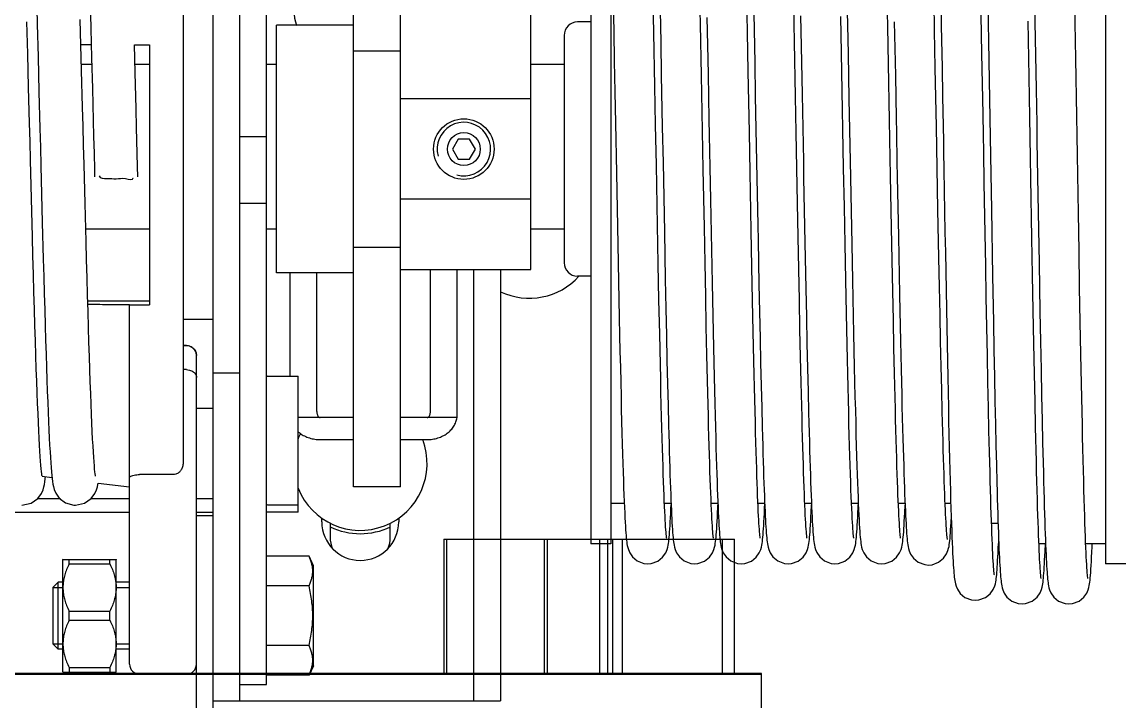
# Model space of a CAD drawing. Header units: millimetres. Extents: x 21899 to 38731, y -5425 to 3612.
# Drawn here: x 25015 to 25179.1, y -2794.7 to -2693.2 of the extents above; entities that cross this region are included whole.
import ezdxf

# ---------------------------------------------------------------- set-up
doc = ezdxf.new("R2010")
doc.units = ezdxf.units.MM

msp = doc.modelspace()

# ---------------------------------------------------------------- linework, layer by layer
at = {"color": 7, "linetype": 'Continuous'}
for p, q in [((25043.57, -2796.92), (25043.57, -2627.41)), ((25047.57, -2794.66), (25047.57, -2629.66)), ((25051.57, -2792.22), (25051.57, -2632.11)), ((25177.07, -2651.23), (25177.07, -2774.16)), ((25100.07, -2653.16), (25100.07, -2771.16)), ((25064.57, -2762.64), (25064.57, -2661.68)), ((25071.57, -2762.64), (25071.57, -2661.68)), ((25039.07, -2668.21), (25039.07, -2759.1)), ((25103.07, -2675.38), (25103.07, -2771.16)), ((25091.07, -2730.16), (25091.07, -2689.36)), ((25116.47, -2693.51), (25116.37, -2688.81)), ((25123.49, -2694.68), (25123.38, -2689.21)), ((25124.38, -2689.42), (25124.48, -2694.32)), ((25138.38, -2689.53), (25138.47, -2693.64)), ((25144.47, -2693.86), (25144.37, -2688.6)), ((25152.42, -2689.74), (25152.49, -2693.72)), ((25166.41, -2688.42), (25166.49, -2693.17)), ((25025.15, -2689.98), (25025.26, -2694.12)), ((25103.4, -2690.33), (25103.49, -2694.58)), ((25109.49, -2694.76), (25109.39, -2689.89)), ((25130.52, -2696.13), (25130.41, -2690.75)), ((25151.48, -2694.43), (25151.4, -2690.13)), ((25159.44, -2690.5), (25159.55, -2696.1)), ((25172.59, -2698.67), (25172.45, -2690.59)), ((25023.9, -2700.43), (25023.7, -2692.8)), ((25110.42, -2691.5), (25110.52, -2696.19)), ((25117.44, -2692.48), (25117.53, -2696.63)), ((25131.44, -2692.24), (25131.53, -2696.79)), ((25137.55, -2697.76), (25137.44, -2692.36)), ((25158.57, -2697.86), (25158.46, -2692.16)), ((25165.64, -2701.43), (25165.49, -2693.05)), ((25015.84, -2697.9), (25015.71, -2693.15)), ((25017.24, -2693.47), (25017.38, -2698.38)), ((25025.26, -2694.12), (25025.38, -2698.51)), ((25064.57, -2693.66), (25053.07, -2693.66)), ((25053.07, -2730.66), (25053.07, -2693.66)), ((25100.07, -2693.16), (25098.07, -2693.16)), ((25103.49, -2694.58), (25103.57, -2699)), ((25123.6, -2700.54), (25123.49, -2694.68)), ((25124.48, -2694.32), (25124.58, -2699.27)), ((25138.47, -2693.64), (25138.55, -2697.92)), ((25144.58, -2699.4), (25144.47, -2693.86)), ((25151.59, -2700), (25151.48, -2694.43)), ((25152.49, -2693.72), (25152.61, -2699.97)), ((25166.49, -2693.17), (25166.58, -2698.11)), ((25096.07, -2695.16), (25096.07, -2729.16)), ((25109.65, -2702.77), (25109.49, -2694.76)), ((25130.67, -2704.29), (25130.52, -2696.13)), ((25015.97, -2702.96), (25015.84, -2697.9)), ((25031.91, -2700.69), (25031.8, -2696.58)), ((25031.8, -2696.6), (25034.07, -2696.6)), ((25034.07, -2696.6), (25034.07, -2735.46)), ((25064.57, -2697.47), (25071.57, -2697.47)), ((25117.53, -2696.63), (25117.61, -2700.95)), ((25131.53, -2696.79), (25131.67, -2704)), ((25138.55, -2697.92), (25138.68, -2704.63)), ((25017.38, -2698.38), (25017.51, -2703.61)), ((25023.88, -2699.47), (25025.4, -2699.47)), ((25025.38, -2698.51), (25025.5, -2703.1)), ((25031.88, -2699.47), (25034.07, -2699.47)), ((25051.57, -2699.47), (25053.07, -2699.47)), ((25091.07, -2699.47), (25096.07, -2699.47)), ((25103.57, -2699), (25103.66, -2703.58)), ((25124.58, -2699.27), (25124.67, -2704.25)), ((25166.58, -2698.11), (25166.67, -2703.2)), ((25151.76, -2708.83), (25151.59, -2700)), ((25152.61, -2699.97), (25152.68, -2704.3)), ((25109.76, -2708.56), (25109.65, -2702.77)), ((25110.66, -2703.67), (25110.76, -2708.87)), ((25124.67, -2704.25), (25124.77, -2709.2)), ((25131.67, -2704), (25131.76, -2708.97)), ((25091.07, -2704.66), (25071.57, -2704.66)), ((25138.68, -2704.63), (25138.77, -2709.26)), ((25047.57, -2710.29), (25051.57, -2710.29)), ((25080.23, -2710.66), (25079.35, -2712.16)), ((25081.92, -2710.66), (25080.23, -2710.66)), ((25082.79, -2712.16), (25081.92, -2710.66)), ((25079.35, -2712.16), (25080.23, -2713.66)), ((25081.92, -2713.66), (25082.79, -2712.16)), ((25158.91, -2717.2), (25158.83, -2712.58)), ((25080.23, -2713.66), (25081.92, -2713.66)), ((25024.41, -2720.28), (25024.26, -2714.49)), ((25117.05, -2723.82), (25116.88, -2715.23)), ((25117.87, -2714.88), (25117.97, -2719.77)), ((25124.05, -2724.32), (25123.89, -2715.67)), ((25130.98, -2720.24), (25130.88, -2715.03)), ((25137.99, -2720.79), (25137.88, -2715.03)), ((25159.89, -2715.87), (25159.98, -2721.19)), ((25016.54, -2725.29), (25016.39, -2719.56)), ((25024.56, -2725.96), (25024.41, -2720.28)), ((25047.57, -2720.26), (25051.57, -2720.26)), ((25091.07, -2719.66), (25071.57, -2719.66)), ((25117.97, -2719.77), (25118.11, -2727.22)), ((25131.07, -2725.28), (25130.98, -2720.24)), ((25138.09, -2726.39), (25137.99, -2720.79)), ((25145.99, -2720.77), (25146.07, -2725.23)), ((25152.13, -2728.44), (25151.99, -2721.18)), ((25159.98, -2721.19), (25160.15, -2731.16)), ((25166.99, -2721.57), (25167.12, -2729.22)), ((25173.09, -2727.41), (25172.99, -2721.76)), ((25018.01, -2723.13), (25018.16, -2728.6)), ((25024.51, -2724.08), (25034.07, -2724.08)), ((25051.57, -2724.08), (25053.07, -2724.08)), ((25091.07, -2724.08), (25096.07, -2724.08)), ((25110.15, -2729.31), (25110.04, -2723.55)), ((25117.15, -2729.2), (25117.05, -2723.82)), ((25145.14, -2728.77), (25145.05, -2723.9)), ((25111.06, -2724.51), (25111.2, -2731.63)), ((25124.16, -2729.74), (25124.05, -2724.32)), ((25131.17, -2730.13), (25131.07, -2725.28)), ((25146.07, -2725.23), (25146.24, -2733.92)), ((25159.13, -2729.64), (25159.05, -2724.78)), ((25166.15, -2731.03), (25166.05, -2725.42)), ((25071.57, -2726.85), (25064.57, -2726.85)), ((25104.1, -2726.43), (25104.2, -2731.98)), ((25118.11, -2727.22), (25118.21, -2732.2)), ((25132.09, -2726.2), (25132.23, -2733.01)), ((25138.2, -2731.72), (25138.09, -2726.39)), ((25139.1, -2726.44), (25139.2, -2731.76)), ((25173.18, -2732.84), (25173.09, -2727.41)), ((25145.23, -2733.39), (25145.14, -2728.77)), ((25152.22, -2732.77), (25152.13, -2728.44)), ((25064.57, -2730.66), (25053.07, -2730.66)), ((25055.07, -2746.09), (25055.07, -2730.66)), ((25059.07, -2751.38), (25059.07, -2730.66)), ((25071.57, -2730.16), (25091.07, -2730.16)), ((25076.07, -2751.38), (25076.07, -2730.16)), ((25080.07, -2751.38), (25080.07, -2730.16)), ((25082.57, -2794.66), (25082.57, -2730.16)), ((25086.57, -2730.16), (25086.57, -2794.66)), ((25110.26, -2734.74), (25110.15, -2729.31)), ((25117.25, -2734.15), (25117.15, -2729.2)), ((25124.26, -2734.8), (25124.16, -2729.74)), ((25131.26, -2734.75), (25131.17, -2730.13)), ((25159.22, -2734.31), (25159.13, -2729.64)), ((25167.12, -2729.22), (25167.25, -2736.44)), ((25100.07, -2731.16), (25098.07, -2731.16)), ((25104.2, -2731.98), (25104.32, -2737.39)), ((25111.2, -2731.63), (25111.29, -2735.98)), ((25118.21, -2732.2), (25118.31, -2737.11)), ((25125.21, -2732.37), (25125.3, -2736.5)), ((25138.3, -2736.73), (25138.2, -2731.72)), ((25139.2, -2731.76), (25139.31, -2737.13)), ((25160.15, -2731.16), (25160.28, -2737.99)), ((25166.25, -2736.31), (25166.15, -2731.03)), ((25132.23, -2733.01), (25132.31, -2737.23)), ((25145.32, -2737.75), (25145.23, -2733.39)), ((25152.31, -2736.93), (25152.22, -2732.77)), ((25173.28, -2737.99), (25173.18, -2732.84)), ((25024.8, -2734.83), (25034.07, -2734.83)), ((25031.07, -2735.46), (25034.07, -2735.46)), ((25031.07, -2789.16), (25031.07, -2735.46)), ((25110.37, -2739.79), (25110.26, -2734.74)), ((25117.34, -2738.72), (25117.25, -2734.15)), ((25124.36, -2739.5), (25124.26, -2734.8)), ((25131.35, -2739.12), (25131.26, -2734.75)), ((25159.3, -2738.78), (25159.22, -2734.31)), ((25111.29, -2735.98), (25111.37, -2740.02)), ((25118.31, -2737.11), (25118.41, -2741.83)), ((25125.3, -2736.5), (25125.38, -2740.42)), ((25132.31, -2737.23), (25132.4, -2741.21)), ((25138.4, -2741.39), (25138.3, -2736.73)), ((25152.39, -2740.9), (25152.31, -2736.93)), ((25153.25, -2736.11), (25153.35, -2741.38)), ((25166.34, -2741.22), (25166.25, -2736.31)), ((25167.25, -2736.44), (25167.33, -2740.92)), ((25043.57, -2737.66), (25039.07, -2737.66)), ((25117.43, -2742.91), (25117.34, -2738.72)), ((25145.41, -2741.85), (25145.32, -2737.75)), ((25159.39, -2743.02), (25159.3, -2738.78)), ((25160.28, -2737.99), (25160.36, -2742.22)), ((25173.37, -2742.8), (25173.28, -2737.99)), ((25111.37, -2740.02), (25111.45, -2743.77)), ((25124.45, -2743.82), (25124.36, -2739.5)), ((25125.38, -2740.42), (25125.46, -2744.12)), ((25131.44, -2743.23), (25131.35, -2739.12)), ((25039.57, -2741.53), (25039.07, -2741.53)), ((25039.57, -2741.56), (25039.07, -2741.56)), ((25132.4, -2741.21), (25132.48, -2744.93)), ((25145.5, -2745.7), (25145.41, -2741.85)), ((25146.39, -2740.86), (25146.48, -2745.05)), ((25152.47, -2744.65), (25152.39, -2740.9)), ((25153.35, -2741.38), (25153.45, -2746.26)), ((25160.36, -2742.22), (25160.44, -2746.18)), ((25166.43, -2745.74), (25166.34, -2741.22)), ((25167.33, -2740.92), (25167.42, -2745.12)), ((25041.07, -2796.92), (25041.07, -2743.03)), ((25111.45, -2743.77), (25111.53, -2747.25)), ((25117.52, -2746.77), (25117.43, -2742.91)), ((25131.53, -2747.05), (25131.44, -2743.23)), ((25159.47, -2747.02), (25159.39, -2743.02)), ((25173.46, -2747.27), (25173.37, -2742.8)), ((25039.57, -2745.13), (25039.07, -2745.13)), ((25125.46, -2744.12), (25125.54, -2747.57)), ((25132.48, -2744.93), (25132.56, -2748.39)), ((25152.55, -2748.16), (25152.47, -2744.65)), ((25167.42, -2745.12), (25167.5, -2749.03)), ((25047.57, -2745.66), (25043.57, -2745.66)), ((25051.77, -2746.09), (25056.27, -2746.09)), ((25056.27, -2766.44), (25056.27, -2746.09)), ((25145.58, -2749.28), (25145.5, -2745.7)), ((25159.55, -2750.77), (25159.47, -2747.02)), ((25160.44, -2746.18), (25160.51, -2749.88)), ((25166.51, -2749.9), (25166.43, -2745.74)), ((25111.53, -2747.25), (25111.61, -2750.48)), ((25125.54, -2747.57), (25125.62, -2750.79)), ((25132.56, -2748.39), (25132.64, -2751.6)), ((25152.63, -2751.43), (25152.55, -2748.16)), ((25173.55, -2751.4), (25173.46, -2747.27)), ((25111.61, -2750.48), (25111.69, -2753.46)), ((25160.51, -2749.88), (25160.59, -2753.3)), ((25166.6, -2753.71), (25166.51, -2749.9)), ((25167.5, -2749.03), (25167.57, -2752.67)), ((25041.07, -2750.91), (25043.57, -2750.91)), ((25125.62, -2750.79), (25125.69, -2753.75)), ((25159.62, -2754.26), (25159.55, -2750.77)), ((25064.57, -2752.3), (25056.27, -2752.3)), ((25080.05, -2752.3), (25071.57, -2752.3)), ((25160.59, -2753.3), (25160.66, -2756.47)), ((25167.57, -2752.67), (25167.65, -2756.02)), ((25159.7, -2757.49), (25159.62, -2754.26)), ((25059.57, -2755.59), (25064.57, -2755.59)), ((25071.57, -2755.59), (25075.57, -2755.59)), ((25160.66, -2756.47), (25160.73, -2759.38)), ((25167.65, -2756.02), (25167.72, -2759.09)), ((25145.9, -2760.76), (25145.86, -2759.59)), ((25160.73, -2759.38), (25160.8, -2762.05)), ((25017.97, -2761.07), (25019.46, -2761.25)), ((25017.97, -2761.08), (25017.97, -2761.07)), ((25037.57, -2760.82), (25032.57, -2760.82)), ((25026.36, -2762.09), (25031.07, -2762.66)), ((25071.57, -2762.64), (25064.57, -2762.64)), ((25020.72, -2764.47), (25017.24, -2764.47)), ((25031.07, -2764.47), (25025.24, -2764.47)), ((25043.57, -2764.47), (25041.07, -2764.47)), ((25105.06, -2765.16), (25103.07, -2765.16)), ((25112.06, -2765.16), (25111.07, -2765.16)), ((25119.06, -2765.16), (25118.07, -2765.16)), ((25126.06, -2765.16), (25125.07, -2765.16)), ((25126.05, -2765.9), (25126.08, -2765.16)), ((25133.06, -2765.16), (25132.07, -2765.16)), ((25140.06, -2765.16), (25139.07, -2765.16)), ((25147.06, -2765.16), (25146.07, -2765.16)), ((25153.91, -2765.16), (25153.07, -2765.16)), ((25031.07, -2766.47), (23691.07, -2766.47)), ((25043.57, -2766.47), (25041.07, -2766.47)), ((25056.27, -2765.38), (25051.77, -2765.38)), ((25041.07, -2766.92), (25043.57, -2766.92)), ((25059.82, -2767.91), (25059.82, -2767.33)), ((25061.07, -2768.08), (25061.07, -2770.16)), ((25070.07, -2770.16), (25070.07, -2768.08)), ((25071.32, -2767.33), (25071.32, -2767.91)), ((25160.98, -2768.16), (25160.01, -2768.16)), ((25160.96, -2767.67), (25161.03, -2769.53)), ((25161.03, -2769.53), (25161.06, -2770.38)), ((25078.1, -2770.47), (25121.57, -2770.47)), ((25078.1, -2770.47), (25078.1, -2790.69)), ((25093.1, -2770.47), (25093.1, -2790.69)), ((25103.07, -2771.16), (25100.07, -2771.16)), ((25102.56, -2770.47), (25102.56, -2790.69)), ((25103.31, -2770.47), (25103.31, -2790.69)), ((25121.57, -2790.69), (25121.57, -2770.47)), ((25161.06, -2770.38), (25161.09, -2771.17)), ((25161.07, -2770.77), (25161.07, -2771.16)), ((25168.09, -2771.16), (25167.09, -2771.16)), ((25177.07, -2771.16), (25174.09, -2771.16)), ((25057.91, -2773.02), (25051.57, -2773.02)), ((25058.57, -2774.45), (25057.91, -2773.02)), ((25021.07, -2773.52), (25021.11, -2773.49)), ((25021.07, -2790.32), (25021.07, -2773.52)), ((25021.09, -2773.5), (25029.05, -2773.5)), ((25022.02, -2774.19), (25022.02, -2773.5)), ((25022.02, -2774.19), (25028.12, -2774.19)), ((25028.12, -2774.19), (25028.12, -2773.5)), ((25029.04, -2773.49), (25029.07, -2773.52)), ((25029.07, -2790.32), (25029.07, -2773.52)), ((25058.57, -2789.4), (25058.57, -2774.45)), ((25180.07, -2774.16), (25177.07, -2774.16)), ((25020.37, -2776.92), (25019.57, -2777.72)), ((25019.57, -2777.72), (25019.57, -2786.12)), ((25021.07, -2776.92), (25020.37, -2776.92)), ((25020.37, -2786.92), (25020.37, -2776.92)), ((25031.07, -2776.92), (25029.07, -2776.92)), ((25057.91, -2777.47), (25051.57, -2777.47)), ((25022.02, -2781.23), (25028.12, -2781.23)), ((25022.02, -2782.61), (25022.02, -2781.23)), ((25028.12, -2782.61), (25028.12, -2781.23)), ((25022.02, -2782.61), (25028.12, -2782.61)), ((25020.37, -2786.92), (25019.57, -2786.12)), ((25057.91, -2786.37), (25051.57, -2786.37)), ((25021.07, -2786.92), (25020.37, -2786.92)), ((25031.07, -2786.92), (25029.07, -2786.92)), ((25022.02, -2789.65), (25028.12, -2789.65)), ((25022.02, -2789.65), (25022.02, -2790.34)), ((25028.12, -2789.65), (25028.12, -2790.34)), ((25058.57, -2789.4), (25057.91, -2790.82)), ((25027.76, -2790.56), (22358.76, -2790.56)), ((25125.57, -2790.56), (25017.57, -2790.56)), ((25021.07, -2790.32), (25021.11, -2790.35)), ((25021.09, -2790.34), (25029.05, -2790.34)), ((25029.04, -2790.35), (25029.07, -2790.32)), ((25032.57, -2790.66), (25039.57, -2790.66)), ((25057.91, -2790.82), (25051.57, -2790.82)), ((25125.57, -2851.47), (25125.57, -2790.56)), ((25047.57, -2792.22), (25051.57, -2792.22)), ((25043.57, -2794.66), (25086.57, -2794.66))]:
    msp.add_line(p, q, dxfattribs=at)
at = {"color": 3, "linetype": 'Continuous'}
msp.add_line((25056.27, -2766.44), (25051.77, -2766.44), dxfattribs=at)
at = {"color": 9, "linetype": 'Continuous'}
for p, q in [((25078.47, -2770.47), (25078.47, -2790.69)), ((25093.54, -2770.47), (25093.54, -2790.69)), ((25101.38, -2770.47), (25101.38, -2790.69)), ((25104.75, -2770.47), (25104.75, -2790.69)), ((25119.75, -2790.69), (25119.75, -2770.47)), ((25027.76, -2790.69), (22358.76, -2790.69)), ((25125.57, -2790.69), (25017.57, -2790.69))]:
    msp.add_line(p, q, dxfattribs=at)
at = {"color": 2, "linetype": 'Continuous'}
for p, q in [((25019.57, -2777.72), (25021.07, -2777.72)), ((25029.07, -2777.72), (25031.07, -2777.72)), ((25019.57, -2786.12), (25021.07, -2786.12)), ((25029.07, -2786.12), (25031.07, -2786.12))]:
    msp.add_line(p, q, dxfattribs=at)
at = {"color": 7, "linetype": 'Continuous'}
for points in [[(25017.18, -2691.15), (25017.24, -2693.47)], [(25116.67, -2703.84), (25116.61, -2701.14), (25116.47, -2693.51)], [(25145.46, -2693.12), (25145.58, -2699.13), (25145.62, -2701.19)], [(25110.52, -2696.19), (25110.61, -2701.13), (25110.66, -2703.67)], [(25159.55, -2696.1), (25159.7, -2704.7), (25159.74, -2707.55), (25159.79, -2710.36), (25159.89, -2715.87)], [(25137.88, -2715.03), (25137.77, -2709.2), (25137.71, -2706.29), (25137.55, -2697.76)], [(25158.83, -2712.58), (25158.79, -2710.07), (25158.73, -2706.93), (25158.57, -2697.86)], [(25145.05, -2723.9), (25144.9, -2716.14), (25144.85, -2713.45), (25144.8, -2710.7), (25144.74, -2707.91), (25144.58, -2699.4)], [(25172.99, -2721.76), (25172.89, -2715.98), (25172.84, -2713.06), (25172.79, -2710.14), (25172.74, -2707.23), (25172.59, -2698.67)], [(25024.26, -2714.49), (25024.19, -2711.6), (25024.12, -2708.74), (25024.04, -2705.91), (25023.9, -2700.43)], [(25032.12, -2708.94), (25032.05, -2706.12), (25031.91, -2700.69)], [(25117.61, -2700.95), (25117.74, -2707.75), (25117.78, -2710.09), (25117.87, -2714.88)], [(25123.89, -2715.67), (25123.78, -2709.65), (25123.6, -2700.54)], [(25145.62, -2701.19), (25145.74, -2707.56), (25145.78, -2709.72)], [(25166.05, -2725.42), (25165.9, -2716.54), (25165.85, -2713.49), (25165.79, -2710.44), (25165.74, -2707.4), (25165.64, -2701.43)], [(25016.39, -2719.56), (25016.25, -2713.84), (25016.18, -2711.04), (25016.11, -2708.29), (25015.97, -2702.96)], [(25017.51, -2703.61), (25017.65, -2709.08), (25017.72, -2711.87), (25017.79, -2714.68), (25018.01, -2723.13)], [(25025.5, -2703.1), (25025.68, -2710.3), (25025.75, -2712.76), (25025.81, -2715.24), (25025.84, -2716.32)], [(25103.66, -2703.58), (25103.75, -2708.3), (25103.8, -2710.73), (25103.84, -2713.21), (25103.89, -2715.74), (25104.1, -2726.43)], [(25116.88, -2715.23), (25116.77, -2709.44), (25116.67, -2703.84)], [(25130.88, -2715.03), (25130.78, -2709.7), (25130.67, -2704.29)], [(25152.68, -2704.3), (25152.76, -2708.73), (25152.8, -2710.98), (25152.83, -2712.58)], [(25166.67, -2703.2), (25166.76, -2708.41), (25166.8, -2711.04), (25166.85, -2713.68), (25166.89, -2716.32), (25166.99, -2721.57)], [(25032.31, -2716.32), (25032.27, -2714.75), (25032.12, -2708.94)], [(25110.04, -2723.55), (25109.87, -2714.56), (25109.76, -2708.56)], [(25110.76, -2708.87), (25110.86, -2714.16), (25110.91, -2716.8), (25111.06, -2724.51)], [(25124.77, -2709.2), (25124.86, -2714.08), (25124.91, -2716.49), (25125.04, -2723.53)], [(25131.76, -2708.97), (25131.86, -2713.97), (25131.9, -2716.47), (25132.09, -2726.2)], [(25138.77, -2709.26), (25138.86, -2713.98), (25138.9, -2716.39), (25139.1, -2726.44)], [(25151.99, -2721.18), (25151.88, -2714.95), (25151.76, -2708.83)], [(25145.78, -2709.72), (25145.86, -2714.11), (25145.9, -2716.32), (25145.99, -2720.77)], [(25152.83, -2712.58), (25152.88, -2715.21), (25152.93, -2718.38), (25153.04, -2724.57)], [(25159.05, -2724.78), (25158.96, -2719.76), (25158.91, -2717.2)], [(25125.04, -2723.53), (25125.08, -2725.81), (25125.21, -2732.37)], [(25017.97, -2761.07), (25017.95, -2760.93), (25017.92, -2760.69), (25017.88, -2760.36), (25017.84, -2759.94), (25017.79, -2759.43), (25017.74, -2758.83), (25017.7, -2758.13), (25017.64, -2757.32), (25017.59, -2756.42), (25017.54, -2755.4), (25017.48, -2754.27), (25017.42, -2753.03), (25017.37, -2751.68), (25017.31, -2750.2), (25017.25, -2748.6), (25017.18, -2746.87), (25017.12, -2745.01), (25017.05, -2743), (25016.98, -2740.84), (25016.91, -2738.54), (25016.84, -2736.1), (25016.77, -2733.53), (25016.69, -2730.87), (25016.62, -2728.11), (25016.54, -2725.29)], [(25153.04, -2724.57), (25153.1, -2727.57), (25153.25, -2736.11)], [(25024.85, -2736.46), (25024.78, -2733.99), (25024.71, -2731.4), (25024.63, -2728.72), (25024.56, -2725.96)], [(25018.16, -2728.6), (25018.23, -2731.23), (25018.3, -2733.77), (25018.37, -2736.21), (25018.44, -2738.54), (25018.51, -2740.75), (25018.57, -2742.83), (25018.64, -2744.8), (25018.7, -2746.64), (25018.76, -2748.37), (25018.82, -2749.98), (25018.88, -2751.48), (25018.94, -2752.87), (25019, -2754.16), (25019.05, -2755.34), (25019.11, -2756.42), (25019.17, -2757.4), (25019.22, -2758.29), (25019.27, -2759.08), (25019.33, -2759.78)], [(25146.24, -2733.92), (25146.29, -2736.32), (25146.39, -2740.86)], [(25025.97, -2761.08), (25025.97, -2761.07), (25025.95, -2760.94), (25025.92, -2760.71), (25025.88, -2760.39), (25025.84, -2759.99), (25025.8, -2759.5), (25025.75, -2758.92), (25025.7, -2758.23), (25025.65, -2757.45), (25025.6, -2756.54), (25025.54, -2755.53), (25025.49, -2754.39), (25025.43, -2753.14), (25025.37, -2751.78), (25025.31, -2750.3), (25025.25, -2748.7), (25025.19, -2746.98), (25025.12, -2745.13), (25025.06, -2743.15), (25024.99, -2741.05), (25024.92, -2738.82), (25024.85, -2736.46)], [(25139.31, -2737.13), (25139.37, -2739.75), (25139.42, -2742.29), (25139.47, -2744.72), (25139.53, -2747.02), (25139.58, -2749.19), (25139.63, -2751.21), (25139.68, -2753.11), (25139.72, -2754.88), (25139.77, -2756.53), (25139.82, -2758.07), (25139.86, -2759.5), (25139.9, -2760.82), (25139.94, -2762.05), (25139.99, -2763.17), (25140.03, -2764.21), (25140.06, -2765.17), (25140.1, -2766.04), (25140.14, -2766.83), (25140.18, -2767.55), (25140.21, -2768.2), (25140.25, -2768.78), (25140.29, -2769.31), (25140.32, -2769.77), (25140.36, -2770.17), (25140.39, -2770.53)], [(25104.32, -2737.39), (25104.37, -2739.97), (25104.42, -2742.44), (25104.48, -2744.78), (25104.53, -2747), (25104.58, -2749.08), (25104.62, -2751.04), (25104.67, -2752.89), (25104.72, -2754.62), (25104.76, -2756.23), (25104.81, -2757.75), (25104.85, -2759.16), (25104.89, -2760.47), (25104.93, -2761.69), (25104.97, -2762.82), (25105.01, -2763.87), (25105.05, -2764.84), (25105.09, -2765.73), (25105.13, -2766.53), (25105.16, -2767.27), (25105.2, -2767.93), (25105.23, -2768.53), (25105.27, -2769.06), (25105.3, -2769.53), (25105.34, -2769.94), (25105.37, -2770.3), (25105.4, -2770.62)], [(25111.41, -2770.33), (25111.4, -2770.27), (25111.38, -2770.15), (25111.36, -2769.96), (25111.34, -2769.72), (25111.31, -2769.42), (25111.28, -2769.06), (25111.25, -2768.64), (25111.22, -2768.16), (25111.19, -2767.62), (25111.16, -2767.02), (25111.12, -2766.35), (25111.09, -2765.6), (25111.05, -2764.79), (25111.02, -2763.9), (25110.98, -2762.94), (25110.94, -2761.9), (25110.9, -2760.78), (25110.86, -2759.57), (25110.82, -2758.28), (25110.78, -2756.9), (25110.74, -2755.42), (25110.7, -2753.85), (25110.65, -2752.17), (25110.61, -2750.39), (25110.56, -2748.5), (25110.52, -2746.5), (25110.47, -2744.38), (25110.42, -2742.14), (25110.37, -2739.79)], [(25118.41, -2741.83), (25118.46, -2744.07), (25118.51, -2746.22), (25118.56, -2748.27), (25118.6, -2750.2), (25118.65, -2752.01), (25118.69, -2753.72), (25118.74, -2755.31), (25118.78, -2756.8), (25118.82, -2758.2), (25118.86, -2759.51), (25118.9, -2760.73), (25118.94, -2761.87), (25118.98, -2762.93), (25119.01, -2763.92), (25119.05, -2764.83), (25119.09, -2765.68), (25119.12, -2766.45), (25119.16, -2767.16), (25119.19, -2767.82), (25119.23, -2768.41), (25119.26, -2768.94), (25119.29, -2769.42), (25119.33, -2769.84), (25119.36, -2770.22), (25119.39, -2770.56)], [(25139.41, -2770.32), (25139.4, -2770.26), (25139.38, -2770.13), (25139.36, -2769.93), (25139.33, -2769.67), (25139.3, -2769.34), (25139.27, -2768.95), (25139.24, -2768.5), (25139.21, -2767.97), (25139.18, -2767.37), (25139.14, -2766.69), (25139.1, -2765.92), (25139.06, -2765.07), (25139.03, -2764.12), (25138.98, -2763.08), (25138.94, -2761.94), (25138.9, -2760.71), (25138.86, -2759.4), (25138.82, -2758), (25138.77, -2756.51), (25138.73, -2754.93), (25138.68, -2753.27), (25138.64, -2751.51), (25138.59, -2749.67), (25138.54, -2747.73), (25138.5, -2745.71), (25138.45, -2743.6), (25138.4, -2741.39)], [(25125.41, -2770.32), (25125.4, -2770.26), (25125.38, -2770.13), (25125.36, -2769.93), (25125.33, -2769.67), (25125.31, -2769.36), (25125.28, -2769), (25125.25, -2768.58), (25125.22, -2768.11), (25125.19, -2767.57), (25125.15, -2766.98), (25125.12, -2766.33), (25125.09, -2765.62), (25125.06, -2764.85), (25125.02, -2764.01), (25124.99, -2763.1), (25124.95, -2762.11), (25124.91, -2761.06), (25124.88, -2759.93), (25124.84, -2758.71), (25124.8, -2757.41), (25124.76, -2756.02), (25124.72, -2754.55), (25124.68, -2752.99), (25124.63, -2751.34), (25124.59, -2749.59), (25124.55, -2747.76), (25124.5, -2745.84), (25124.45, -2743.82)], [(25146.48, -2745.05), (25146.53, -2747), (25146.57, -2748.87), (25146.61, -2750.65), (25146.66, -2752.34), (25146.7, -2753.94), (25146.74, -2755.45), (25146.78, -2756.87), (25146.82, -2758.22), (25146.86, -2759.48), (25146.9, -2760.66), (25146.93, -2761.76), (25146.97, -2762.79), (25147, -2763.75), (25147.04, -2764.64), (25147.07, -2765.46), (25147.11, -2766.22), (25147.14, -2766.93), (25147.17, -2767.57), (25147.21, -2768.16), (25147.24, -2768.7), (25147.27, -2769.19), (25147.3, -2769.64), (25147.33, -2770.04), (25147.37, -2770.41), (25147.4, -2770.74), (25147.43, -2771.04), (25147.47, -2771.31), (25147.51, -2771.57), (25147.57, -2771.85), (25147.67, -2772.2), (25147.88, -2772.7), (25148.32, -2773.33), (25149.04, -2773.92), (25150.01, -2774.29), (25150.58, -2774.35)], [(25051.57, -2746.04), (25051.6, -2746.07), (25051.67, -2746.09), (25051.77, -2746.09)], [(25118.41, -2770.32), (25118.4, -2770.27), (25118.38, -2770.13), (25118.36, -2769.93), (25118.33, -2769.67), (25118.3, -2769.34), (25118.27, -2768.96), (25118.24, -2768.51), (25118.21, -2767.99), (25118.18, -2767.42), (25118.14, -2766.78), (25118.11, -2766.07), (25118.07, -2765.29), (25118.04, -2764.45), (25118, -2763.53), (25117.97, -2762.55), (25117.93, -2761.49), (25117.89, -2760.35), (25117.85, -2759.15), (25117.81, -2757.87), (25117.77, -2756.51), (25117.73, -2755.08), (25117.69, -2753.57), (25117.65, -2751.99), (25117.61, -2750.33), (25117.57, -2748.59), (25117.52, -2746.77)], [(25132.41, -2770.33), (25132.41, -2770.32), (25132.4, -2770.27), (25132.38, -2770.14), (25132.36, -2769.95), (25132.34, -2769.7), (25132.31, -2769.38), (25132.28, -2769), (25132.25, -2768.56), (25132.22, -2768.06), (25132.18, -2767.5), (25132.15, -2766.87), (25132.11, -2766.17), (25132.08, -2765.41), (25132.04, -2764.58), (25132.01, -2763.68), (25131.97, -2762.7), (25131.93, -2761.66), (25131.9, -2760.53), (25131.86, -2759.34), (25131.82, -2758.07), (25131.78, -2756.72), (25131.74, -2755.3), (25131.7, -2753.8), (25131.66, -2752.23), (25131.61, -2750.57), (25131.57, -2748.85), (25131.53, -2747.05)], [(25153.45, -2746.26), (25153.5, -2748.56), (25153.55, -2750.75), (25153.59, -2752.84), (25153.64, -2754.82), (25153.68, -2756.71), (25153.72, -2758.49), (25153.77, -2760.17), (25153.81, -2761.75)], [(25145.86, -2759.59), (25145.83, -2758.34), (25145.79, -2757.01), (25145.75, -2755.62), (25145.71, -2754.14), (25145.66, -2752.59), (25145.62, -2750.97), (25145.58, -2749.28)], [(25132.64, -2751.6), (25132.68, -2753.11), (25132.72, -2754.55), (25132.75, -2755.94), (25132.79, -2757.26), (25132.83, -2758.53), (25132.87, -2759.73), (25132.9, -2760.87), (25132.94, -2761.96), (25132.98, -2762.98), (25133.01, -2763.94), (25133.05, -2764.84), (25133.09, -2765.67), (25133.12, -2766.44), (25133.16, -2767.15), (25133.19, -2767.8), (25133.23, -2768.39), (25133.26, -2768.92), (25133.29, -2769.39), (25133.33, -2769.82), (25133.36, -2770.2), (25133.39, -2770.54)], [(25153.42, -2770.51), (25153.42, -2770.51), (25153.41, -2770.45), (25153.39, -2770.32), (25153.37, -2770.14), (25153.34, -2769.89), (25153.32, -2769.6), (25153.29, -2769.26), (25153.26, -2768.86), (25153.23, -2768.42), (25153.2, -2767.92), (25153.17, -2767.36), (25153.14, -2766.75), (25153.11, -2766.08), (25153.07, -2765.35), (25153.04, -2764.56), (25153.01, -2763.7), (25152.97, -2762.78), (25152.94, -2761.79), (25152.9, -2760.73), (25152.86, -2759.61), (25152.83, -2758.42), (25152.79, -2757.16), (25152.75, -2755.83), (25152.71, -2754.43), (25152.67, -2752.96), (25152.63, -2751.43)], [(25174.42, -2776.35), (25174.41, -2776.31), (25174.4, -2776.19), (25174.38, -2776.02), (25174.35, -2775.79), (25174.33, -2775.49), (25174.3, -2775.14), (25174.27, -2774.73), (25174.24, -2774.27), (25174.21, -2773.73), (25174.18, -2773.14), (25174.15, -2772.48), (25174.12, -2771.75), (25174.08, -2770.94), (25174.05, -2770.07), (25174.01, -2769.11), (25173.98, -2768.08), (25173.94, -2766.97), (25173.91, -2765.78), (25173.87, -2764.51), (25173.83, -2763.16), (25173.79, -2761.73), (25173.75, -2760.21), (25173.71, -2758.62), (25173.67, -2756.94), (25173.63, -2755.18), (25173.59, -2753.33), (25173.55, -2751.4)], [(25111.69, -2753.46), (25111.72, -2754.85), (25111.76, -2756.17), (25111.8, -2757.44), (25111.83, -2758.64), (25111.87, -2759.78), (25111.9, -2760.86), (25111.94, -2761.88), (25111.97, -2762.84), (25112.01, -2763.75), (25112.04, -2764.59), (25112.07, -2765.38), (25112.11, -2766.12), (25112.14, -2766.8), (25112.17, -2767.43), (25112.2, -2768.01), (25112.24, -2768.55), (25112.27, -2769.03), (25112.3, -2769.48), (25112.33, -2769.88), (25112.36, -2770.24), (25112.39, -2770.56)], [(25125.69, -2753.75), (25125.73, -2755.14), (25125.77, -2756.46), (25125.81, -2757.72), (25125.84, -2758.91), (25125.88, -2760.05), (25125.91, -2761.12), (25125.95, -2762.13), (25125.98, -2763.08), (25126.02, -2763.97), (25126.05, -2764.8), (25126.08, -2765.58), (25126.12, -2766.3), (25126.15, -2766.97), (25126.18, -2767.58), (25126.21, -2768.15), (25126.24, -2768.66), (25126.27, -2769.13), (25126.3, -2769.56), (25126.34, -2769.95), (25126.37, -2770.3), (25126.4, -2770.61)], [(25167.42, -2776.35), (25167.41, -2776.31), (25167.4, -2776.2), (25167.38, -2776.04), (25167.36, -2775.82), (25167.33, -2775.55), (25167.31, -2775.24), (25167.28, -2774.88), (25167.26, -2774.46), (25167.23, -2773.99), (25167.2, -2773.46), (25167.17, -2772.88), (25167.14, -2772.23), (25167.11, -2771.51), (25167.08, -2770.73), (25167.04, -2769.87), (25167.01, -2768.95), (25166.97, -2767.95), (25166.94, -2766.88), (25166.9, -2765.73), (25166.87, -2764.5), (25166.83, -2763.2), (25166.79, -2761.82), (25166.75, -2760.36), (25166.72, -2758.81), (25166.68, -2757.19), (25166.64, -2755.49), (25166.6, -2753.71)], [(25160.43, -2775.81), (25160.43, -2775.81), (25160.42, -2775.77), (25160.41, -2775.66), (25160.39, -2775.49), (25160.36, -2775.26), (25160.34, -2774.97), (25160.31, -2774.62), (25160.28, -2774.22), (25160.25, -2773.75), (25160.22, -2773.23), (25160.19, -2772.64), (25160.16, -2771.98), (25160.13, -2771.26), (25160.09, -2770.47), (25160.06, -2769.62), (25160.03, -2768.71), (25159.99, -2767.73), (25159.96, -2766.68), (25159.92, -2765.57), (25159.89, -2764.39), (25159.85, -2763.14), (25159.81, -2761.83), (25159.78, -2760.45), (25159.74, -2759), (25159.7, -2757.49)], [(25019.33, -2759.78), (25019.38, -2760.4), (25019.43, -2760.94), (25019.48, -2761.42), (25019.54, -2761.85), (25019.6, -2762.24), (25019.68, -2762.62), (25019.8, -2763.05), (25020.02, -2763.6), (25020.54, -2764.34), (25021.48, -2765.04), (25022.75, -2765.41), (25022.97, -2765.41)], [(25167.72, -2759.09), (25167.76, -2760.53), (25167.79, -2761.9), (25167.83, -2763.21), (25167.86, -2764.45), (25167.9, -2765.62), (25167.93, -2766.73), (25167.97, -2767.78), (25168, -2768.76), (25168.03, -2769.68), (25168.06, -2770.54), (25168.1, -2771.33), (25168.13, -2772.07), (25168.16, -2772.75), (25168.19, -2773.38), (25168.22, -2773.96), (25168.25, -2774.48), (25168.28, -2774.96), (25168.31, -2775.39), (25168.33, -2775.78), (25168.36, -2776.13), (25168.39, -2776.44)], [(25014.97, -2765.41), (25016.35, -2765.1), (25017.33, -2764.4), (25017.88, -2763.66), (25018.12, -2763.1), (25018.25, -2762.67), (25018.33, -2762.29), (25018.39, -2761.89), (25018.45, -2761.45), (25018.48, -2761.13)], [(25146.41, -2770.33), (25146.4, -2770.27), (25146.38, -2770.14), (25146.36, -2769.95), (25146.34, -2769.7), (25146.31, -2769.39), (25146.28, -2769.02), (25146.25, -2768.59), (25146.22, -2768.1), (25146.19, -2767.55), (25146.15, -2766.94), (25146.12, -2766.26), (25146.08, -2765.52), (25146.05, -2764.71), (25146.01, -2763.83), (25145.98, -2762.88), (25145.94, -2761.85), (25145.9, -2760.76)], [(25153.81, -2761.75), (25153.85, -2763.23), (25153.89, -2764.61), (25153.93, -2765.9), (25153.97, -2767.1), (25154.01, -2768.21), (25154.04, -2769.24), (25154.08, -2770.18), (25154.11, -2771.05), (25154.15, -2771.84), (25154.18, -2772.55), (25154.21, -2773.2), (25154.25, -2773.78), (25154.28, -2774.3), (25154.31, -2774.76), (25154.34, -2775.17), (25154.37, -2775.54), (25154.4, -2775.86), (25154.43, -2776.15), (25154.46, -2776.42), (25154.49, -2776.67), (25154.54, -2776.91), (25154.59, -2777.18), (25154.69, -2777.51), (25154.89, -2777.97), (25155.3, -2778.58), (25156.02, -2779.18), (25157.01, -2779.56), (25157.58, -2779.62)], [(25022.97, -2765.41), (25024.35, -2765.09), (25025.33, -2764.4), (25025.89, -2763.65), (25026.13, -2763.09), (25026.25, -2762.67), (25026.32, -2762.3), (25026.36, -2762.09)], [(25160.8, -2762.05), (25160.83, -2763.29), (25160.86, -2764.47), (25160.9, -2765.59), (25160.93, -2766.66), (25160.96, -2767.67)], [(25051.77, -2765.38), (25051.67, -2765.37), (25051.6, -2765.35), (25051.57, -2765.33)], [(25111.79, -2770.2), (25111.82, -2769.83), (25111.85, -2769.41), (25111.89, -2768.95), (25111.92, -2768.44), (25111.95, -2767.89), (25111.98, -2767.27), (25112.02, -2766.61), (25112.05, -2765.89), (25112.07, -2765.37)], [(25118.79, -2770.19), (25118.82, -2769.81), (25118.86, -2769.39), (25118.89, -2768.92), (25118.92, -2768.39), (25118.95, -2767.82), (25118.99, -2767.19), (25119.02, -2766.51), (25119.06, -2765.78), (25119.07, -2765.36)], [(25125.79, -2770.19), (25125.82, -2769.82), (25125.85, -2769.4), (25125.89, -2768.94), (25125.92, -2768.44), (25125.95, -2767.88), (25125.98, -2767.27), (25126.02, -2766.61), (25126.05, -2765.9)], [(25132.79, -2770.19), (25132.82, -2769.81), (25132.86, -2769.39), (25132.89, -2768.91), (25132.92, -2768.39), (25132.96, -2767.8), (25132.99, -2767.16), (25133.02, -2766.46), (25133.07, -2765.36)], [(25139.79, -2770.19), (25139.82, -2769.81), (25139.85, -2769.39), (25139.89, -2768.92), (25139.92, -2768.41), (25139.95, -2767.84), (25139.99, -2767.21), (25140.02, -2766.53), (25140.06, -2765.78), (25140.07, -2765.36)], [(25146.79, -2770.18), (25146.82, -2769.81), (25146.86, -2769.39), (25146.89, -2768.92), (25146.92, -2768.4), (25146.95, -2767.83), (25146.99, -2767.21), (25147.02, -2766.53), (25147.07, -2765.4)], [(25153.8, -2770.36), (25153.83, -2769.98), (25153.86, -2769.55), (25153.89, -2769.07), (25153.93, -2768.54), (25153.96, -2767.95), (25153.98, -2767.55)], [(25108.57, -2774.16), (25109.09, -2774.12), (25110.07, -2773.76), (25110.81, -2773.18), (25111.26, -2772.53), (25111.48, -2772.02), (25111.58, -2771.67), (25111.64, -2771.39), (25111.68, -2771.12), (25111.72, -2770.84), (25111.75, -2770.54), (25111.79, -2770.2)], [(25115.57, -2774.16), (25116.09, -2774.12), (25117.08, -2773.76), (25117.81, -2773.17), (25118.26, -2772.52), (25118.48, -2772.02), (25118.58, -2771.67), (25118.64, -2771.38), (25118.68, -2771.12), (25118.72, -2770.84), (25118.76, -2770.53), (25118.79, -2770.19)], [(25122.57, -2774.16), (25123.09, -2774.12), (25124.08, -2773.76), (25124.81, -2773.17), (25125.26, -2772.53), (25125.48, -2772.02), (25125.58, -2771.67), (25125.64, -2771.38), (25125.68, -2771.12), (25125.72, -2770.84), (25125.76, -2770.53), (25125.79, -2770.19)], [(25129.57, -2774.16), (25130.1, -2774.12), (25131.08, -2773.76), (25131.82, -2773.17), (25132.27, -2772.52), (25132.48, -2772.01), (25132.58, -2771.66), (25132.64, -2771.38), (25132.68, -2771.12), (25132.72, -2770.84), (25132.76, -2770.53), (25132.79, -2770.19)], [(25136.57, -2774.16), (25137.09, -2774.12), (25138.08, -2773.76), (25138.81, -2773.17), (25139.26, -2772.52), (25139.48, -2772.02), (25139.58, -2771.66), (25139.64, -2771.38), (25139.68, -2771.11), (25139.72, -2770.83), (25139.76, -2770.53), (25139.79, -2770.19)], [(25143.57, -2774.16), (25144.09, -2774.12), (25145.08, -2773.76), (25145.81, -2773.17), (25146.26, -2772.52), (25146.48, -2772.01), (25146.58, -2771.66), (25146.64, -2771.38), (25146.68, -2771.11), (25146.72, -2770.83), (25146.76, -2770.52), (25146.79, -2770.18)], [(25105.4, -2770.62), (25105.44, -2770.91), (25105.47, -2771.17), (25105.52, -2771.43), (25105.58, -2771.71), (25105.68, -2772.04), (25105.88, -2772.51), (25106.29, -2773.13), (25107.01, -2773.73), (25108.01, -2774.11), (25108.57, -2774.16)], [(25112.39, -2770.56), (25112.43, -2770.86), (25112.47, -2771.13), (25112.51, -2771.39), (25112.57, -2771.67), (25112.67, -2772.02), (25112.87, -2772.51), (25113.31, -2773.14), (25114.02, -2773.73), (25115, -2774.11), (25115.57, -2774.16)], [(25119.39, -2770.56), (25119.43, -2770.87), (25119.47, -2771.14), (25119.51, -2771.41), (25119.57, -2771.69), (25119.67, -2772.04), (25119.88, -2772.51), (25120.3, -2773.13), (25121.02, -2773.73), (25122.01, -2774.11), (25122.57, -2774.16)], [(25126.4, -2770.61), (25126.43, -2770.9), (25126.47, -2771.16), (25126.52, -2771.42), (25126.58, -2771.7), (25126.68, -2772.04), (25126.88, -2772.52), (25127.31, -2773.14), (25128.03, -2773.73), (25129.01, -2774.11), (25129.57, -2774.16)], [(25133.39, -2770.54), (25133.43, -2770.84), (25133.47, -2771.13), (25133.51, -2771.4), (25133.57, -2771.68), (25133.67, -2772.02), (25133.87, -2772.49), (25134.3, -2773.13), (25135.02, -2773.73), (25136, -2774.11), (25136.57, -2774.16)], [(25140.39, -2770.53), (25140.43, -2770.84), (25140.47, -2771.13), (25140.51, -2771.4), (25140.57, -2771.68), (25140.67, -2772.03), (25140.88, -2772.51), (25141.3, -2773.13), (25142.02, -2773.73), (25143.01, -2774.11), (25143.57, -2774.16)], [(25150.58, -2774.35), (25151.1, -2774.3), (25152.09, -2773.94), (25152.83, -2773.34), (25153.28, -2772.69), (25153.49, -2772.19), (25153.59, -2771.84), (25153.65, -2771.56), (25153.69, -2771.29), (25153.73, -2771.01), (25153.76, -2770.7), (25153.8, -2770.36)], [(25160.83, -2775.07), (25160.86, -2774.65), (25160.89, -2774.19), (25160.92, -2773.69), (25160.95, -2773.13), (25160.98, -2772.53), (25161.01, -2771.87), (25161.05, -2771.14)], [(25161.09, -2771.17), (25161.12, -2771.92), (25161.15, -2772.61), (25161.18, -2773.26), (25161.21, -2773.85), (25161.24, -2774.39), (25161.27, -2774.89), (25161.3, -2775.34), (25161.33, -2775.74)], [(25167.83, -2775.56), (25167.86, -2775.14), (25167.89, -2774.68), (25167.92, -2774.16), (25167.95, -2773.6), (25167.98, -2772.99), (25168.01, -2772.33), (25168.06, -2771.16)], [(25174.8, -2775.89), (25174.84, -2775.46), (25174.87, -2774.98), (25174.9, -2774.43), (25174.94, -2773.83), (25174.97, -2773.17), (25175, -2772.44), (25175.04, -2771.65), (25175.06, -2771.16)], [(25157.58, -2779.62), (25158.1, -2779.57), (25159.09, -2779.22), (25159.82, -2778.63), (25160.27, -2777.99), (25160.48, -2777.48), (25160.58, -2777.14), (25160.64, -2776.87), (25160.68, -2776.62), (25160.71, -2776.36), (25160.74, -2776.09), (25160.78, -2775.78), (25160.81, -2775.44), (25160.83, -2775.07)], [(25161.33, -2775.74), (25161.36, -2776.1), (25161.39, -2776.42), (25161.42, -2776.71), (25161.45, -2776.98), (25161.49, -2777.22), (25161.53, -2777.47), (25161.59, -2777.74), (25161.69, -2778.07), (25161.89, -2778.53), (25162.31, -2779.14), (25163.03, -2779.73), (25164.01, -2780.11), (25164.57, -2780.16)], [(25164.57, -2780.16), (25165.1, -2780.12), (25166.08, -2779.76), (25166.82, -2779.17), (25167.26, -2778.52), (25167.48, -2778.02), (25167.57, -2777.68), (25167.63, -2777.41), (25167.67, -2777.15), (25167.71, -2776.89), (25167.74, -2776.61), (25167.77, -2776.29), (25167.8, -2775.95), (25167.83, -2775.56)], [(25168.39, -2776.44), (25168.42, -2776.73), (25168.45, -2776.99), (25168.49, -2777.23), (25168.53, -2777.47), (25168.59, -2777.74), (25168.69, -2778.07), (25168.89, -2778.52), (25169.3, -2779.14), (25170.02, -2779.73), (25171.01, -2780.11), (25171.57, -2780.16)], [(25171.57, -2780.16), (25172.09, -2780.12), (25173.09, -2779.75), (25173.82, -2779.16), (25174.26, -2778.53), (25174.47, -2778.05), (25174.57, -2777.7), (25174.63, -2777.43), (25174.67, -2777.17), (25174.7, -2776.9), (25174.74, -2776.6), (25174.77, -2776.27), (25174.8, -2775.89)]]:
    msp.add_lwpolyline(points, dxfattribs=at)
for radius in [4.53, 2.46]:
    msp.add_circle((25081.07, -2712.16), radius, dxfattribs=at)
for centre, radius, start, end in [((25065.57, -2690.66), 10, 95.751, 197.5071), ((25098.07, -2695.16), 2, 90, 180), ((25098.07, -2729.16), 2, 180, 270), ((25090.87, -2724.46), 10, 244.525, 317.7899), ((25065.57, -2759.16), 10, 153.4082, 158.4559), ((25065.57, -2759.16), 10, 201.5441, 20.9254), ((25065.57, -2767.91), 5.75, 180, 0), ((25065.57, -2759.16), 10.5, 244.5756, 295.4244), ((25065.57, -2770.16), 4.5, 180, 203.5724), ((25065.57, -2770.16), 4.5, 336.4276, 0), ((25032.57, -2789.16), 1.5, 180, 270), ((25039.57, -2789.16), 1.5, 270, 0)]:
    msp.add_arc(centre, radius, start, end, dxfattribs=at)
at = {"color": 2, "linetype": 'Continuous'}
msp.add_arc((25081.07, -2712.16), 4, 255, 195, dxfattribs=at)
at = {"color": 7, "linetype": 'Continuous'}
for points, start_tangent, end_tangent in [([(25023.8, -2696.52), (25024.38, -2696.53), (25025.33, -2696.54)], (0.152677, -0.001682), (0.152677, -0.00168)), ([(25026.53, -2716.16), (25027.67, -2716.56), (25029.07, -2716.59)], (0.015452, -0.06834), (0.256721, 0)), ([(25029.07, -2716.59), (25030.48, -2716.56), (25031.61, -2716.48), (25031.61, -2716.47)], (0.258656, 0), (-0.015569, 0.068855)), ([(25031.07, -2735.46), (25027.72, -2735.43), (25024.82, -2735.4)], (-0.625325, 0.006865), (-0.625325, 0.006884)), ([(25039.57, -2741.53), (25040.02, -2741.6), (25040.37, -2741.76), (25040.64, -2741.97), (25040.84, -2742.22), (25040.97, -2742.49), (25041.07, -2743.03)], (0.235061, 0), (0, -0.235061)), ([(25041.07, -2743.03), (25040.96, -2742.49), (25040.64, -2742), (25040.15, -2741.68), (25039.57, -2741.56)], (-0.00477, 0.231273), (-0.231068, 0)), ([(25041.07, -2743.06), (25041.07, -2743.03)], (0, 0.003025), (-0.000062, 0.003028)), ([(25039.57, -2745.13), (25040.02, -2745.19), (25040.37, -2745.32), (25040.64, -2745.49), (25040.84, -2745.68), (25041.07, -2746.32)], (0.210086, 0), (0, -0.210086)), ([(25059.07, -2751.38), (25059.08, -2751.56), (25059.11, -2751.73), (25059.16, -2751.89), (25059.22, -2752.02), (25059.29, -2752.13), (25059.37, -2752.22), (25059.47, -2752.28), (25059.57, -2752.3)], (0, -0.113686), (0.113686, 0)), ([(25075.57, -2752.3), (25075.68, -2752.28), (25075.77, -2752.22), (25075.86, -2752.13), (25075.93, -2752.02), (25075.99, -2751.89), (25076.03, -2751.73), (25076.06, -2751.56), (25076.07, -2751.38)], (0.113686, 0), (0, 0.113686)), ([(25080.05, -2752.3), (25080.06, -2751.99), (25080.07, -2751.68), (25080.07, -2751.38)], (0.005583, 0.091767), (0, 0.091937)), ([(25075.57, -2755.59), (25076.39, -2755.53), (25077.18, -2755.35), (25077.92, -2755.05), (25078.57, -2754.65), (25079.13, -2754.15), (25079.57, -2753.58), (25079.88, -2752.96), (25080.05, -2752.3)], (0.604215, 0), (0.081171, 0.598738)), ([(25056.26, -2754.4), (25056.57, -2754.65), (25057.23, -2755.05), (25057.97, -2755.35), (25058.76, -2755.53), (25059.57, -2755.59)], (0.268129, -0.240273), (0.359545, 0)), ([(25039.07, -2759.09), (25038.99, -2759.66), (25038.76, -2760.16), (25038.42, -2760.53), (25038, -2760.75), (25037.57, -2760.82)], (0, -0.253828), (-0.253828, 0)), ([(25031.07, -2761.28), (25031.39, -2761.01), (25031.73, -2760.91), (25032.14, -2760.84), (25032.57, -2760.82)], (0, 0.161857), (0.161857, 0)), ([(25057.91, -2777.47), (25058.15, -2776.9), (25058.32, -2776.34), (25058.43, -2775.8), (25058.47, -2775.25), (25058.43, -2774.7), (25058.32, -2774.15), (25058.15, -2773.59), (25057.91, -2773.02)], (0.19534, 0.418907), (-0.19534, 0.418907)), ([(25022.02, -2774.19), (25021.65, -2775.02), (25021.38, -2775.81), (25021.2, -2776.58), (25021.11, -2777.33), (25021.11, -2778.09), (25021.2, -2778.85), (25021.38, -2779.61), (25021.65, -2780.4), (25022.02, -2781.23)], (-0.329265, -0.656259), (0.329265, -0.656259)), ([(25028.12, -2774.19), (25028.5, -2775.02), (25028.77, -2775.81), (25028.95, -2776.58), (25029.04, -2777.33), (25029.04, -2778.09), (25028.95, -2778.85), (25028.77, -2779.61), (25028.5, -2780.4), (25028.12, -2781.23)], (0.329265, -0.656259), (-0.329265, -0.656259)), ([(25058.47, -2781.92), (25058.43, -2780.82), (25058.32, -2779.72), (25058.15, -2778.61), (25057.91, -2777.47)], (0, 0.449404), (-0.102043, 0.437666)), ([(25022.02, -2782.61), (25021.65, -2783.44), (25021.38, -2784.23), (25021.2, -2785), (25021.11, -2785.76), (25021.11, -2786.51), (25021.2, -2787.27), (25021.38, -2788.03), (25021.65, -2788.82), (25022.02, -2789.65)], (-0.329265, -0.656259), (0.329265, -0.656259)), ([(25028.12, -2782.61), (25028.5, -2783.44), (25028.77, -2784.23), (25028.95, -2785), (25029.04, -2785.76), (25029.04, -2786.51), (25028.95, -2787.27), (25028.77, -2788.03), (25028.5, -2788.82), (25028.12, -2789.65)], (0.329265, -0.656259), (-0.329265, -0.656259)), ([(25057.91, -2786.37), (25058.15, -2785.23), (25058.32, -2784.13), (25058.43, -2783.03), (25058.47, -2781.92)], (0.102043, 0.437666), (0, 0.449404)), ([(25057.91, -2790.82), (25058.15, -2790.25), (25058.32, -2789.69), (25058.43, -2789.15), (25058.47, -2788.6), (25058.43, -2788.05), (25058.32, -2787.5), (25058.15, -2786.94), (25057.91, -2786.37)], (0.19534, 0.418907), (-0.19534, 0.418907))]:
    msp.add_spline(points, degree=3, dxfattribs=dict(at, start_tangent=start_tangent, end_tangent=end_tangent))
at = {"color": 3, "linetype": 'Continuous', "start_tangent": (-0.020006, 0), "end_tangent": (-0.020007, 0.000249)}
msp.add_spline([(25051.77, -2766.44), (25051.57, -2766.44)], degree=3, dxfattribs=at)
for points, knots in [([(25069.92, -5197.53), (25069.62, -5187.73), (25068.68, -5157.82), (25128.02, -5102.37), (25355.56, -5049.27), (25327.13, -4592.71), (25209.24, -4202.13), (25280.59, -3739.34), (25276.33, -3268.05), (25234, -2943.99), (25211.06, -2788.49)], [0, 0, 0, 0, 28.603639, 87.316373, 219.64008, 691.967745, 1092.856311, 1534.223988, 2043.788513, 2514.269853, 2514.269853, 2514.269853, 2514.269853]), ([(25064.93, -5197.69), (25064.78, -5193.02), (25064.63, -5188.26), (25064.88, -5179.75), (25065.18, -5176), (25066.04, -5170.99), (25066.31, -5169.69), (25066.89, -5167.32), (25067.19, -5166.25), (25067.86, -5164.13), (25068.22, -5163.08), (25069.41, -5159.98), (25070.32, -5157.97), (25073.68, -5151.53), (25076.57, -5147.32), (25083.12, -5139.42), (25086.78, -5135.72), (25094.58, -5128.78), (25098.72, -5125.54), (25106.35, -5120.07), (25109.79, -5117.77), (25116.76, -5113.4), (25120.28, -5111.32), (25130.92, -5105.39), (25138.12, -5101.82), (25156.97, -5093.08), (25168.63, -5088.3), (25191.21, -5078.81), (25202.13, -5074.1), (25216.21, -5066.84), (25220.02, -5064.74), (25226.55, -5060.82), (25229.33, -5059.03), (25234.74, -5055.32), (25237.38, -5053.38), (25245.07, -5047.38), (25249.91, -5043.1), (25264.57, -5028.53), (25273.35, -5017.22), (25288.59, -4992.36), (25295.04, -4978.8), (25305.85, -4949.79), (25310.21, -4934.34), (25320.03, -4887.95), (25323.17, -4855.15), (25324.64, -4787.02), (25322.96, -4751.69), (25316.5, -4681.11), (25311.72, -4645.85), (25304.88, -4603.39), (25303.46, -4594.93), (25300.55, -4578.2), (25299.07, -4569.93), (25294.54, -4545.35), (25291.41, -4529.29), (25281.9, -4481.94), (25275.37, -4451.46), (25260.05, -4378.26), (25251.56, -4336.23), (25243.24, -4281.98), (25241.54, -4269.81), (25238.76, -4247.04), (25237.62, -4236.46), (25235.93, -4217.86), (25235.31, -4209.87), (25234.28, -4193.82), (25233.87, -4185.76), (25232.94, -4161.51), (25232.7, -4145.23), (25232.95, -4096.08), (25234.41, -4062.93), (25240.72, -3968.14), (25247.39, -3905.92), (25255.03, -3827.38), (25256.58, -3811), (25259.06, -3783.02), (25260.04, -3771.4), (25261.85, -3748.2), (25262.69, -3736.62), (25265, -3701.9), (25266.26, -3678.8), (25269.28, -3609.64), (25270.25, -3563.7), (25270.31, -3426.23), (25266.55, -3335.06), (25252.87, -3152.79), (25242.97, -3061.7), (25223.78, -2911.89), (25215.52, -2853.17), (25206.88, -2794.45)], [0, 0, 0, 0, 13.614656, 13.614656, 24.237506, 24.237506, 27.949925, 27.949925, 31.063684, 31.063684, 34.177443, 34.177443, 40.404961, 40.404961, 54.673562, 54.673562, 68.942162, 68.942162, 83.210763, 83.210763, 94.643421, 94.643421, 106.076078, 106.076078, 128.941394, 128.941394, 165.933013, 165.933013, 202.924632, 202.924632, 217.211649, 217.211649, 228.325165, 228.325165, 239.438681, 239.438681, 261.665712, 261.665712, 310.591127, 310.591127, 359.516541, 359.516541, 408.441955, 408.441955, 499.721397, 499.721397, 591.000838, 591.000838, 682.28028, 682.28028, 705.283727, 705.283727, 728.287174, 728.287174, 774.294068, 774.294068, 866.307856, 866.307856, 999.972816, 999.972816, 1038.611318, 1038.611318, 1072.030725, 1072.030725, 1097.038945, 1097.038945, 1122.047166, 1122.047166, 1172.063606, 1172.063606, 1272.096487, 1272.096487, 1455.942037, 1455.942037, 1504.41999, 1504.41999, 1538.871883, 1538.871883, 1573.323775, 1573.323775, 1642.227561, 1642.227561, 1780.035131, 1780.035131, 2055.650273, 2055.650273, 2331.265414, 2331.265414, 2508.990496, 2508.990496, 2508.990496, 2508.990496])]:
    msp.add_open_spline(points, degree=3, knots=knots)

doc.saveas('drawing.dxf')
